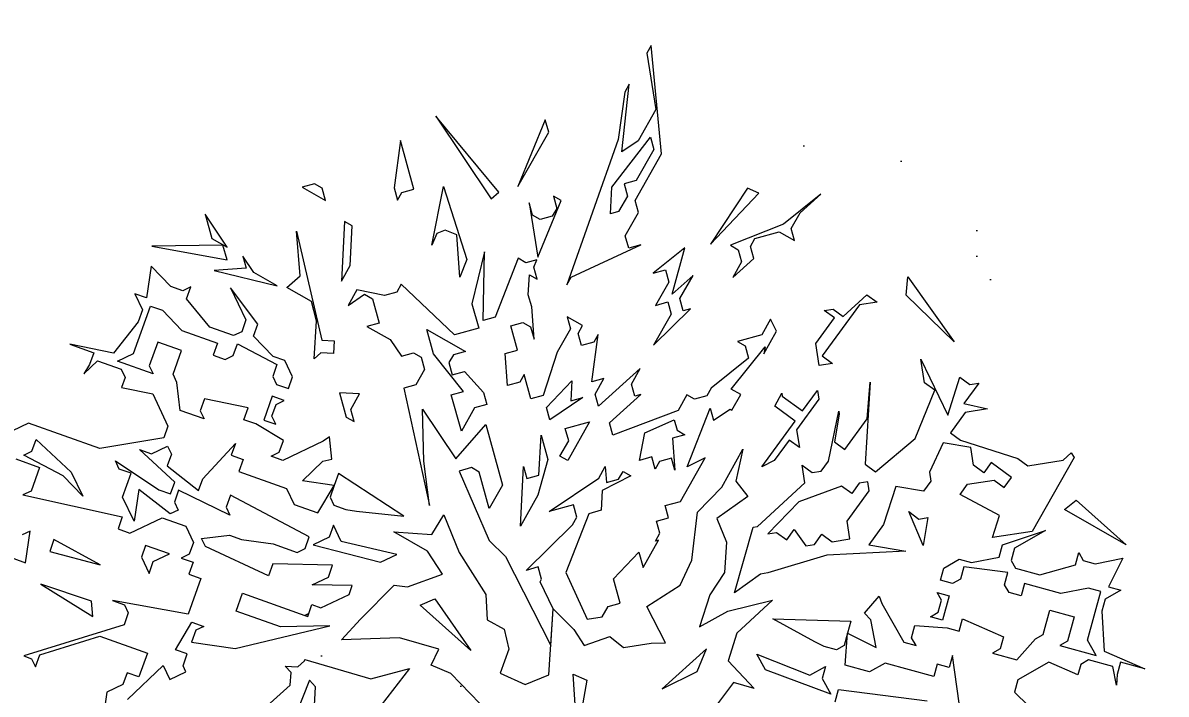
# Model space of a CAD drawing. Header units: millimetres. Extents: x -38151500 to -27467627, y -20617104 to -20349562.
# Drawn here: x -32395272 to -32394211, y -20493871 to -20493248 of the extents above; entities that cross this region are included whole.
import ezdxf

# ---------------------------------------------------------------- set-up
doc = ezdxf.new("R2010")
doc.units = ezdxf.units.MM
doc.header["$MEASUREMENT"] = 0
doc.layers.add('Новый_ГП_озеленение_газон_Ном._пера__74', color=74, linetype='Continuous', lineweight=20)
doc.layers.add('Новый_РАЗМЕРЫ_Ном._пера__7', color=7, linetype='Continuous', lineweight=25)
doc.layers.add('Новый_ГП_озеленение_кустарники_Ном._пера__10', color=7, linetype='Continuous', lineweight=5, true_color=0x616d3a)
doc.layers.add('Новый_РАЗМЕРЫ', color=7, linetype='Continuous')
doc.styles.add('РЎР“Р•РќР•Р\xa0РР\xa0_РЎРўРР›Р¬_7', font='')
doc.styles.get('РЎР“Р•РќР•Р\xa0РР\xa0_РЎРўРР›Р¬_7').set_extended_font_data('GOST_type_A')
doc.dimstyles.new('СГЕНЕРИР_СТИЛЬ__2', dxfattribs={"dimtxt": 1200, "dimasz": 658.316413, "dimexe": 0.18, "dimexo": 437.5, "dimgap": 0, "dimtad": 1, "dimdec": 1, "dimlfac": 0.001, "dimzin": 0, "dimdsep": 46, "dimtxsty": 'РЎР“Р•РќР•Р\xa0РР\xa0_РЎРўРР›Р¬_7', "dimblk": 'ARROWHEAD_6', "dimblk1": 'ARROWHEAD_6', "dimblk2": 'ARROWHEAD_6', "dimcen": 0.09, "dimclrd": 7, "dimclre": 7, "dimclrt": 7, "dimadec": 1, "dimazin": 0, "dimtfac": 1, "dimtdec": 4, "dimtmove": 0, "dimatfit": 3, "dimfxl": 0, "dimtolj": 1, "dimtzin": 0, "dimarcsym": 0})
pattern_1 = [(37.5, (5709271.23, 0), (-24.0004694, 734.119856), [0, -579.12, 0, -647.7, 0, -619.125]), (7.5, (5709271.2, 0), (674.284925, 1075.23765), [0, -312.42, 0, -521.97, 0, -200.025]), (327.5, (5708802.6, 0), (1186.488555, 2.155777), [0, -190.5, 0, -685.8, 0, -895.35]), (317.5, (5708802.6, 0), (1145.334679, 334.393985), [0, -95.25, 0, -449.58, 0, -514.35])]

# ---------------------------------------------------------------- blocks, each defined once
blk = doc.blocks.new('*D81', base_point=(-32353105.9, -20487316.1))
at = {"layer": 'Новый_РАЗМЕРЫ_Ном._пера__7', "color": 7, "lineweight": 25}
for p, q in [((-32393221.8, -20493146.5), (-32394076.1, -20494513.7)), ((-32393566.1, -20493697.5), (-32394006.8, -20493422.1)), ((-32393088.6, -20493587.2), (-32394043.5, -20493807.7)), ((-32392373.6, -20493676.5), (-32393227.8, -20495043.7)), ((-32392717.8, -20494227.5), (-32393566.1, -20493697.5)), ((-32393195.2, -20494337.7), (-32392240.4, -20494117.2)), ((-32392277, -20494502.9), (-32392717.8, -20494227.5))]:
    blk.add_line(p, q, dxfattribs=at)
at = {"layer": 'Новый_РАЗМЕРЫ_Ном._пера__7', "color": 7, "lineweight": 25, "insert": (-32392296.8, -20494207.5), "char_height": 1200, "attachment_point": 7, "rotation": 328.0025, "style": 'РЎР“Р•РќР•Р\xa0РР\xa0_РЎРўРР›Р¬_7'}
blk.add_mtext('\\A1;{\\pql;\\fGOST_type_A|b0|i0|c0|p0;\\W1.000000;1,0}', dxfattribs=at)
blk = doc.blocks.new('ARROWHEAD_6')
at = {"color": 0, "linetype": 'Continuous', "lineweight": 0}
for p, q in [((-0.5, -0.5), (0.5, 0.5)), ((0, 0), (-1, 0))]:
    blk.add_line(p, q, dxfattribs=at)

msp = doc.modelspace()

# ---------------------------------------------------------------- hatches: boundary and pattern name
at = {"layer": 'Новый_ГП_озеленение_газон_Ном._пера__74', "linetype": 'Continuous', "lineweight": 20}
h = msp.add_hatch(dxfattribs=at)
h.set_pattern_fill('AR_SAND_0005', color=74, style=0, pattern_type=2)
h.set_pattern_definition(pattern_1)
h.paths.add_polyline_path([(-32398350.35, -20497367.72), (-32396559.02, -20498487.23), (-32385931.21, -20481480.46), (-32389482.56, -20479260.77), (-32391580.09, -20482659.05), (-32389868.85, -20483779.86)])
h = msp.add_hatch(dxfattribs=at)
h.set_pattern_fill('AR_SAND_0005', color=74, style=0, pattern_type=2)
h.set_pattern_definition(pattern_1)
h.paths.add_polyline_path([(-32399843.27, -20499759.47), (-32400546.81, -20500886.58), (-32376306.25, -20516314.19), (-32376128.16, -20516022.78), (-32367023.74, -20503608.39), (-32369114.56, -20502301.71, -0.3182453), (-32373938.91, -20505219.97, -0.0136448), (-32376453.02, -20505175.46, 0.258872), (-32380779.38, -20507125.97, -0.3493763), (-32386844.9, -20507972.13, -0.1724048), (-32392006.42, -20500598.54, -0.0780291), (-32392242.85, -20497436.84, -0.2668386), (-32389829.69, -20493744.62, -0.0041241), (-32387722.3, -20492991.46, 0.3045295), (-32386935.14, -20491985.23, -0.0082483), (-32387037.3, -20491100.93), (-32389717.06, -20489426.28), (-32395713.89, -20499021.83), (-32394834.76, -20499571.23), (-32396318.37, -20501945.51)])

# ---------------------------------------------------------------- linework, layer by layer
at = {"layer": 'Новый_ГП_озеленение_кустарники_Ном._пера__10', "color": 77, "lineweight": 5, "true_color": 0x616d3a}
for p, q in [((-32394688.97, -20493269.23), (-32394693.04, -20493276.42)), ((-32394693.04, -20493276.42), (-32394684.63, -20493328.72)), ((-32394679.34, -20493369.74), (-32394688.97, -20493269.23)), ((-32394716.28, -20493367.83), (-32394709.35, -20493305.22)), ((-32394709.35, -20493305.22), (-32394713.42, -20493312.42)), ((-32394713.42, -20493312.42), (-32394719.41, -20493356.56)), ((-32394684.63, -20493328.72), (-32394700.93, -20493357.51)), ((-32394830.12, -20493405.14), (-32394888.84, -20493334.74)), ((-32394888.84, -20493334.74), (-32394837.24, -20493411.49)), ((-32394787.12, -20493338.23), (-32394812.53, -20493399.89)), ((-32394784, -20493349.5), (-32394787.12, -20493338.23)), ((-32394812.53, -20493399.89), (-32394784, -20493349.5)), ((-32394921.46, -20493357.22), (-32394927.44, -20493401.37)), ((-32394908.97, -20493402.32), (-32394921.46, -20493357.22)), ((-32394719.41, -20493356.56), (-32394767.1, -20493491.16)), ((-32394725.39, -20493400.7), (-32394689.66, -20493354.39)), ((-32394700.93, -20493357.51), (-32394716.28, -20493367.83)), ((-32394689.66, -20493354.39), (-32394686.54, -20493365.66)), ((-32394703.8, -20493412.93), (-32394679.34, -20493369.74)), ((-32394686.54, -20493365.66), (-32394702.84, -20493394.46)), ((-32395001.33, -20493397.55), (-32395012.61, -20493400.67)), ((-32395012.61, -20493400.67), (-32394991.01, -20493412.9)), ((-32394994.14, -20493401.63), (-32395001.33, -20493397.55)), ((-32394991.01, -20493412.9), (-32394994.14, -20493401.63)), ((-32394927.44, -20493401.37), (-32394924.32, -20493412.64)), ((-32394920.25, -20493405.44), (-32394908.97, -20493402.32)), ((-32394892.27, -20493454.36), (-32394881.62, -20493400)), ((-32394881.62, -20493400), (-32394859.83, -20493467.73)), ((-32394726.66, -20493425.33), (-32394725.39, -20493400.7)), ((-32394702.84, -20493394.46), (-32394714.12, -20493397.58)), ((-32394714.12, -20493397.58), (-32394710.99, -20493408.85)), ((-32394599.62, -20493401.62), (-32394633.79, -20493453.57)), ((-32394589.08, -20493406.32), (-32394599.62, -20493401.62)), ((-32394924.32, -20493412.64), (-32394920.25, -20493405.44)), ((-32394837.24, -20493411.49), (-32394830.12, -20493405.14)), ((-32394794.11, -20493465.6), (-32394772.47, -20493413.07)), ((-32394772.47, -20493413.07), (-32394779.66, -20493409)), ((-32394779.66, -20493409), (-32394776.54, -20493420.27)), ((-32394710.99, -20493408.85), (-32394719.15, -20493423.25)), ((-32394700.67, -20493424.2), (-32394703.8, -20493412.93)), ((-32394633.79, -20493453.57), (-32394589.08, -20493406.32)), ((-32394531.37, -20493407), (-32394566.15, -20493434.84)), ((-32394550.8, -20493424.52), (-32394531.37, -20493407)), ((-32394799.09, -20493426.52), (-32394802.21, -20493415.24)), ((-32394802.21, -20493415.24), (-32394794.11, -20493465.6)), ((-32394776.54, -20493420.27), (-32394780.62, -20493427.47)), ((-32394719.15, -20493423.25), (-32394726.66, -20493425.33)), ((-32394712.9, -20493445.8), (-32394700.67, -20493424.2)), ((-32394558.95, -20493438.91), (-32394550.8, -20493424.52)), ((-32395082.16, -20493456.35), (-32395102.8, -20493425.65)), ((-32395102.8, -20493425.65), (-32395096.56, -20493448.2)), ((-32394973.5, -20493432.33), (-32394976.36, -20493487.75)), ((-32394966.3, -20493436.4), (-32394973.5, -20493432.33)), ((-32394791.89, -20493430.59), (-32394799.09, -20493426.52)), ((-32394780.62, -20493427.47), (-32394791.89, -20493430.59)), ((-32394566.15, -20493434.84), (-32394615.32, -20493454.53)), ((-32395014.5, -20493482.7), (-32395017.94, -20493441.48)), ((-32395017.94, -20493441.48), (-32394994.58, -20493542.47)), ((-32394968.2, -20493473.35), (-32394966.3, -20493436.4)), ((-32394887.81, -20493443.54), (-32394892.27, -20493454.36)), ((-32394880.18, -20493440.36), (-32394887.81, -20493443.54)), ((-32394869.36, -20493444.82), (-32394880.18, -20493440.36)), ((-32394866.51, -20493483.95), (-32394869.36, -20493444.82)), ((-32394709.78, -20493457.07), (-32394712.9, -20493445.8)), ((-32394592.77, -20493448.28), (-32394570.22, -20493442.04)), ((-32394570.22, -20493442.04), (-32394555.83, -20493450.19)), ((-32394555.83, -20493450.19), (-32394558.95, -20493438.91)), ((-32395086.2, -20493454.44), (-32395152.29, -20493455.33)), ((-32395152.29, -20493455.33), (-32395082.24, -20493467.86)), ((-32395096.56, -20493448.2), (-32395082.16, -20493456.35)), ((-32395082.24, -20493467.86), (-32395086.2, -20493454.44)), ((-32394763.03, -20493483.96), (-32394698.5, -20493453.95)), ((-32394698.5, -20493453.95), (-32394709.78, -20493457.07)), ((-32394615.32, -20493454.53), (-32394608.12, -20493458.6)), ((-32394596.85, -20493455.48), (-32394592.77, -20493448.28)), ((-32394593.73, -20493466.75), (-32394596.85, -20493455.48)), ((-32395057.44, -20493479.85), (-32395067.76, -20493464.5)), ((-32395067.76, -20493464.5), (-32395064.64, -20493475.78)), ((-32394843.52, -20493460.46), (-32394855.2, -20493508.82)), ((-32394844.88, -20493524.17), (-32394843.52, -20493460.46)), ((-32394812.27, -20493466.58), (-32394833.61, -20493521.05)), ((-32394805.07, -20493470.66), (-32394812.27, -20493466.58)), ((-32394657.62, -20493456.9), (-32394687.04, -20493480.46)), ((-32394669.52, -20493499.88), (-32394657.62, -20493456.9)), ((-32394613.15, -20493484.27), (-32394593.73, -20493466.75)), ((-32394608.12, -20493458.6), (-32394605, -20493469.88)), ((-32395152.67, -20493473.83), (-32395156.97, -20493503.34)), ((-32395134.55, -20493492.7), (-32395152.67, -20493473.83)), ((-32395064.64, -20493475.78), (-32395094.39, -20493477.95)), ((-32395094.39, -20493477.95), (-32395035.85, -20493492.08)), ((-32394976.36, -20493487.75), (-32394968.2, -20493473.35)), ((-32394859.83, -20493467.73), (-32394866.51, -20493483.95)), ((-32394795.05, -20493467.88), (-32394805.07, -20493470.66)), ((-32394797.88, -20493474.74), (-32394795.05, -20493467.88)), ((-32394794.75, -20493486.01), (-32394797.88, -20493474.74)), ((-32394687.04, -20493480.46), (-32394675.77, -20493477.34)), ((-32394675.77, -20493477.34), (-32394672.65, -20493488.61)), ((-32394605, -20493469.88), (-32394613.15, -20493484.27)), ((-32395035.85, -20493492.08), (-32395057.44, -20493479.85)), ((-32395026.87, -20493493.69), (-32395014.5, -20493482.7)), ((-32394802.91, -20493500.41), (-32394801.95, -20493481.93)), ((-32394801.95, -20493481.93), (-32394794.75, -20493486.01)), ((-32394767.1, -20493491.16), (-32394763.03, -20493483.96)), ((-32394672.65, -20493488.61), (-32394684.87, -20493510.2)), ((-32394650.1, -20493482.37), (-32394669.52, -20493499.88)), ((-32394662.32, -20493503.96), (-32394650.1, -20493482.37)), ((-32394452.23, -20493500.82), (-32394450.71, -20493483.83)), ((-32394450.71, -20493483.83), (-32394407.75, -20493544.07)), ((-32395123.53, -20493496.62), (-32395134.55, -20493492.7)), ((-32395116.06, -20493493.07), (-32395123.53, -20493496.62)), ((-32395119.98, -20493504.09), (-32395116.06, -20493493.07)), ((-32395053.86, -20493527.64), (-32395079.07, -20493493.83)), ((-32395079.07, -20493493.83), (-32395064.88, -20493523.72)), ((-32395004.2, -20493506.74), (-32395026.87, -20493493.69)), ((-32394961.96, -20493495.9), (-32394970.11, -20493510.29)), ((-32394936.29, -20493500.93), (-32394961.96, -20493495.9)), ((-32394925.02, -20493497.81), (-32394936.29, -20493500.93)), ((-32394920.94, -20493490.61), (-32394925.02, -20493497.81)), ((-32394871.51, -20493537.61), (-32394920.94, -20493490.61)), ((-32395156.97, -20493503.34), (-32395167.99, -20493499.41)), ((-32395167.99, -20493499.41), (-32395160.9, -20493514.36)), ((-32395098.32, -20493530.44), (-32395119.98, -20493504.09)), ((-32394999.39, -20493524.6), (-32395004.2, -20493506.74)), ((-32394970.11, -20493510.29), (-32394954.76, -20493499.97)), ((-32394954.76, -20493499.97), (-32394947.56, -20493504.05)), ((-32394947.56, -20493504.05), (-32394941.32, -20493526.6)), ((-32394855.2, -20493508.82), (-32394848.96, -20493531.37)), ((-32394799.78, -20493511.68), (-32394802.91, -20493500.41)), ((-32394684.87, -20493510.2), (-32394673.6, -20493507.08)), ((-32394673.6, -20493507.08), (-32394670.48, -20493518.36)), ((-32394659.2, -20493515.23), (-32394662.32, -20493503.96)), ((-32394495.72, -20493509.78), (-32394530.16, -20493557.06)), ((-32394510.78, -20493520.52), (-32394488.83, -20493500.33)), ((-32394479.37, -20493507.21), (-32394495.72, -20493509.78)), ((-32394488.83, -20493500.33), (-32394479.37, -20493507.21)), ((-32394407.75, -20493544.07), (-32394452.23, -20493500.82)), ((-32395169.12, -20493554.89), (-32395153.42, -20493510.81)), ((-32395160.9, -20493514.36), (-32395164.82, -20493525.38)), ((-32395153.42, -20493510.81), (-32395142.4, -20493514.74)), ((-32395142.4, -20493514.74), (-32395124.29, -20493533.61)), ((-32394797.62, -20493541.43), (-32394799.78, -20493511.68)), ((-32394686.78, -20493547.15), (-32394652.44, -20493513.36)), ((-32394670.48, -20493518.36), (-32394686.78, -20493547.15)), ((-32394652.44, -20493513.36), (-32394659.2, -20493515.23)), ((-32394528.41, -20493514.92), (-32394520.23, -20493513.64)), ((-32394518.95, -20493521.81), (-32394528.41, -20493514.92)), ((-32394520.23, -20493513.64), (-32394510.78, -20493520.52)), ((-32395164.82, -20493525.38), (-32395187.62, -20493554.52)), ((-32395076.28, -20493538.29), (-32395098.32, -20493530.44)), ((-32395064.88, -20493523.72), (-32395068.81, -20493534.74)), ((-32395057.79, -20493538.67), (-32395053.86, -20493527.64)), ((-32395001.44, -20493559.64), (-32394999.39, -20493524.6)), ((-32394941.32, -20493526.6), (-32394952.59, -20493529.72)), ((-32394952.59, -20493529.72), (-32394931, -20493541.95)), ((-32394833.61, -20493521.05), (-32394844.88, -20493524.17)), ((-32394819.21, -20493529.2), (-32394807.94, -20493526.08)), ((-32394812.97, -20493551.75), (-32394819.21, -20493529.2)), ((-32394807.94, -20493526.08), (-32394800.74, -20493530.15)), ((-32394800.74, -20493530.15), (-32394797.62, -20493541.43)), ((-32394752.52, -20493528.94), (-32394766.91, -20493520.79)), ((-32394766.91, -20493520.79), (-32394763.79, -20493532.06)), ((-32394756.59, -20493536.14), (-32394752.52, -20493528.94)), ((-32394578.11, -20493523.13), (-32394586.27, -20493537.52)), ((-32394572.51, -20493534.22), (-32394578.11, -20493523.13)), ((-32394536.17, -20493545.45), (-32394518.95, -20493521.81)), ((-32395124.29, -20493533.61), (-32395091.23, -20493545.38)), ((-32395068.81, -20493534.74), (-32395076.28, -20493538.29)), ((-32395039.67, -20493557.54), (-32395057.79, -20493538.67)), ((-32394890.93, -20493555.13), (-32394897.18, -20493532.58)), ((-32394897.18, -20493532.58), (-32394861.18, -20493552.96)), ((-32394848.96, -20493531.37), (-32394871.51, -20493537.61)), ((-32394763.79, -20493532.06), (-32394776.02, -20493553.65)), ((-32394753.47, -20493547.41), (-32394756.59, -20493536.14)), ((-32394744.11, -20493581.23), (-32394738.12, -20493537.09)), ((-32394738.12, -20493537.09), (-32394742.2, -20493544.29)), ((-32394586.27, -20493537.52), (-32394608.81, -20493543.77)), ((-32394584.4, -20493555.21), (-32394572.51, -20493534.22)), ((-32395187.62, -20493554.52), (-32395228.15, -20493546.29)), ((-32395228.15, -20493546.29), (-32395206.11, -20493554.14)), ((-32395146.7, -20493544.25), (-32395154.55, -20493566.29)), ((-32395124.66, -20493552.1), (-32395146.7, -20493544.25)), ((-32395132.51, -20493574.14), (-32395124.66, -20493552.1)), ((-32395091.23, -20493545.38), (-32395095.15, -20493556.4)), ((-32395076.66, -20493556.78), (-32395072.73, -20493545.76)), ((-32395072.73, -20493545.76), (-32395036.12, -20493565.01)), ((-32394994.58, -20493542.47), (-32394982.9, -20493543.15)), ((-32394982.9, -20493543.15), (-32394983.58, -20493554.83)), ((-32394931, -20493541.95), (-32394920.68, -20493557.3)), ((-32394824.24, -20493554.87), (-32394812.97, -20493551.75)), ((-32394742.2, -20493544.29), (-32394753.47, -20493547.41)), ((-32394614.8, -20493587.91), (-32394583.14, -20493548.8)), ((-32394608.81, -20493543.77), (-32394601.62, -20493547.84)), ((-32394601.62, -20493547.84), (-32394598.49, -20493559.12)), ((-32394583.14, -20493548.8), (-32394584.4, -20493555.21)), ((-32394532.96, -20493565.88), (-32394536.17, -20493545.45)), ((-32395215.14, -20493573.69), (-32395202.56, -20493561.61)), ((-32395206.11, -20493554.14), (-32395210.03, -20493565.16)), ((-32395202.56, -20493561.61), (-32395180.52, -20493569.46)), ((-32395184.07, -20493561.99), (-32395169.12, -20493554.89)), ((-32395151.01, -20493573.76), (-32395184.07, -20493561.99)), ((-32395095.15, -20493556.4), (-32395084.13, -20493560.33)), ((-32395084.13, -20493560.33), (-32395076.66, -20493556.78)), ((-32395028.65, -20493561.46), (-32395039.67, -20493557.54)), ((-32395021.55, -20493576.41), (-32395028.65, -20493561.46)), ((-32394995.26, -20493554.14), (-32395001.44, -20493559.64)), ((-32394983.58, -20493554.83), (-32394995.26, -20493554.14)), ((-32394920.68, -20493557.3), (-32394909.4, -20493554.18)), ((-32394909.4, -20493554.18), (-32394902.21, -20493558.25)), ((-32394902.21, -20493558.25), (-32394899.08, -20493569.53)), ((-32394863.09, -20493589.91), (-32394890.93, -20493555.13)), ((-32394872.46, -20493556.08), (-32394876.53, -20493563.28)), ((-32394861.18, -20493552.96), (-32394872.46, -20493556.08)), ((-32394822.07, -20493584.62), (-32394824.24, -20493554.87)), ((-32394776.02, -20493553.65), (-32394789.2, -20493593.72)), ((-32394598.49, -20493559.12), (-32394633.27, -20493586.96)), ((-32394530.16, -20493557.06), (-32394520.7, -20493563.95)), ((-32394435.3, -20493581.9), (-32394438.72, -20493560.1)), ((-32394438.72, -20493560.1), (-32394413.82, -20493612.01)), ((-32395210.03, -20493565.16), (-32395215.14, -20493573.69)), ((-32395180.52, -20493569.46), (-32395176.97, -20493576.94)), ((-32395154.55, -20493566.29), (-32395151.01, -20493573.76)), ((-32395036.12, -20493565.01), (-32395040.05, -20493576.03)), ((-32394899.08, -20493569.53), (-32394907.24, -20493583.92)), ((-32394876.53, -20493563.28), (-32394873.41, -20493574.56)), ((-32394873.41, -20493574.56), (-32394862.14, -20493571.43)), ((-32394862.14, -20493571.43), (-32394844.62, -20493590.86)), ((-32394699.01, -20493568.74), (-32394737.86, -20493603.78)), ((-32394707.16, -20493583.14), (-32394699.01, -20493568.74)), ((-32394520.7, -20493563.95), (-32394532.96, -20493565.88)), ((-32395176.97, -20493576.94), (-32395180.34, -20493586.38)), ((-32395128.97, -20493581.62), (-32395132.51, -20493574.14)), ((-32395125.8, -20493607.58), (-32395128.97, -20493581.62)), ((-32395040.05, -20493576.03), (-32395036.5, -20493583.5)), ((-32395036.5, -20493583.5), (-32395025.48, -20493587.43)), ((-32395025.48, -20493587.43), (-32395021.55, -20493576.41)), ((-32394907.24, -20493583.92), (-32394918.51, -20493587.05)), ((-32394810.8, -20493581.49), (-32394822.07, -20493584.62)), ((-32394806.72, -20493574.3), (-32394810.8, -20493581.49)), ((-32394800.48, -20493596.84), (-32394806.72, -20493574.3)), ((-32394786.08, -20493605), (-32394762.58, -20493580.28)), ((-32394762.58, -20493580.28), (-32394763.53, -20493598.75)), ((-32394732.83, -20493578.11), (-32394744.11, -20493581.23)), ((-32394740.98, -20493592.51), (-32394732.83, -20493578.11)), ((-32394704.04, -20493594.41), (-32394707.16, -20493583.14)), ((-32394485.61, -20493581.43), (-32394490.4, -20493657.54)), ((-32394488.65, -20493615.4), (-32394485.61, -20493581.43)), ((-32394425.84, -20493588.78), (-32394435.3, -20493581.9)), ((-32394413.82, -20493612.01), (-32394402.61, -20493576.76)), ((-32394402.61, -20493576.76), (-32394393.16, -20493583.65)), ((-32394384.98, -20493582.36), (-32394398.76, -20493601.27)), ((-32394393.16, -20493583.65), (-32394384.98, -20493582.36)), ((-32395180.34, -20493586.38), (-32395151.38, -20493592.26)), ((-32395151.38, -20493592.26), (-32395137.19, -20493622.15)), ((-32395040.43, -20493594.52), (-32395048.28, -20493616.56)), ((-32395029.4, -20493598.45), (-32395040.43, -20493594.52)), ((-32394959.53, -20493592.34), (-32394978, -20493591.38)), ((-32394978, -20493591.38), (-32394971.76, -20493613.93)), ((-32394967.68, -20493606.73), (-32394959.53, -20493592.34)), ((-32394918.51, -20493587.05), (-32394894.49, -20493695.71)), ((-32394874.37, -20493593.03), (-32394863.09, -20493589.91)), ((-32394865, -20493626.85), (-32394874.37, -20493593.03)), ((-32394844.62, -20493590.86), (-32394841.5, -20493602.13)), ((-32394789.2, -20493593.72), (-32394800.48, -20493596.84)), ((-32394737.86, -20493603.78), (-32394740.98, -20493592.51)), ((-32394727.54, -20493619.13), (-32394698.4, -20493592.85)), ((-32394698.4, -20493592.85), (-32394704.04, -20493594.41)), ((-32394655.82, -20493593.2), (-32394663.97, -20493607.6)), ((-32394648.62, -20493597.28), (-32394655.82, -20493593.2)), ((-32394637.35, -20493594.15), (-32394648.62, -20493597.28)), ((-32394633.27, -20493586.96), (-32394637.35, -20493594.15)), ((-32394605.8, -20493593), (-32394614.8, -20493587.91)), ((-32394613.95, -20493607.4), (-32394605.8, -20493593)), ((-32394574.22, -20493603.73), (-32394567.76, -20493591.55)), ((-32394567.76, -20493591.55), (-32394567.33, -20493594.27)), ((-32394567.33, -20493594.27), (-32394548.42, -20493608.04)), ((-32394548.42, -20493608.04), (-32394534.65, -20493589.13)), ((-32394534.65, -20493589.13), (-32394533.36, -20493597.3)), ((-32394443.94, -20493633.49), (-32394425.84, -20493588.78)), ((-32395103.38, -20493596.94), (-32395107.3, -20493607.96)), ((-32395062.84, -20493605.17), (-32395103.38, -20493596.94)), ((-32395066.77, -20493616.19), (-32395062.84, -20493605.17)), ((-32395040.8, -20493613.02), (-32395036.88, -20493602)), ((-32395036.88, -20493602), (-32395029.4, -20493598.45)), ((-32394852.77, -20493605.26), (-32394865, -20493626.85)), ((-32394841.5, -20493602.13), (-32394852.77, -20493605.26)), ((-32394782.96, -20493616.27), (-32394786.08, -20493605)), ((-32394752.26, -20493595.63), (-32394782.96, -20493616.27)), ((-32394763.53, -20493598.75), (-32394752.26, -20493595.63)), ((-32394555.31, -20493617.5), (-32394574.22, -20493603.73)), ((-32394533.36, -20493597.3), (-32394554.03, -20493625.67)), ((-32394398.76, -20493601.27), (-32394377.05, -20493606.24)), ((-32395103.75, -20493615.43), (-32395125.8, -20493607.58)), ((-32395107.3, -20493607.96), (-32395103.75, -20493615.43)), ((-32395037.25, -20493620.49), (-32395040.8, -20493613.02)), ((-32394971.76, -20493613.93), (-32394964.56, -20493618.01)), ((-32394964.56, -20493618.01), (-32394967.68, -20493606.73)), ((-32394899.78, -20493654.69), (-32394900.99, -20493606.47)), ((-32394900.99, -20493606.47), (-32394870.03, -20493652.52)), ((-32394663.97, -20493607.6), (-32394724.42, -20493630.41)), ((-32394655.56, -20493659.89), (-32394634.22, -20493605.43)), ((-32394634.22, -20493605.43), (-32394631.1, -20493616.7)), ((-32394631.1, -20493616.7), (-32394615.75, -20493606.38)), ((-32394615.75, -20493606.38), (-32394613.95, -20493607.4)), ((-32394524.37, -20493654.51), (-32394514.88, -20493608.36)), ((-32394514.45, -20493611.08), (-32394518.77, -20493636.88)), ((-32394514.88, -20493608.36), (-32394514.45, -20493611.08)), ((-32394509.31, -20493643.77), (-32394488.65, -20493615.4)), ((-32394397.48, -20493609.45), (-32394411.25, -20493628.36)), ((-32394377.05, -20493606.24), (-32394397.48, -20493609.45)), ((-32395266.65, -20493619.51), (-32395289.06, -20493630.15)), ((-32395200.52, -20493643.06), (-32395266.65, -20493619.51)), ((-32395137.19, -20493622.15), (-32395141.12, -20493633.17)), ((-32395055.75, -20493620.11), (-32395066.77, -20493616.19)), ((-32395030.16, -20493635.43), (-32395055.75, -20493620.11)), ((-32395048.28, -20493616.56), (-32395037.25, -20493620.49)), ((-32394870.03, -20493652.52), (-32394842.45, -20493620.61)), ((-32394842.45, -20493620.61), (-32394826.84, -20493676.98)), ((-32394768.56, -20493624.42), (-32394746.01, -20493618.18)), ((-32394765.44, -20493635.7), (-32394768.56, -20493624.42)), ((-32394746.01, -20493618.18), (-32394766.39, -20493654.17)), ((-32394724.42, -20493630.41), (-32394727.54, -20493619.13)), ((-32394694.67, -20493628.24), (-32394667.6, -20493616.41)), ((-32394667.6, -20493616.41), (-32394664.93, -20493626.07)), ((-32394664.93, -20493626.07), (-32394657.73, -20493630.14)), ((-32394586.3, -20493660.05), (-32394555.31, -20493617.5)), ((-32394554.03, -20493625.67), (-32394551.46, -20493642.02)), ((-32395263.48, -20493645.47), (-32395259.55, -20493634.45)), ((-32395259.55, -20493634.45), (-32395226.87, -20493664.72)), ((-32395141.12, -20493633.17), (-32395200.52, -20493643.06)), ((-32395034.08, -20493646.45), (-32395030.16, -20493635.43)), ((-32394993.17, -20493636.19), (-32395030.54, -20493653.93)), ((-32394987.39, -20493632.23), (-32394993.17, -20493636.19)), ((-32394985.29, -20493652.79), (-32394987.39, -20493632.23)), ((-32394793.02, -20493667.61), (-32394791.11, -20493630.67)), ((-32394791.11, -20493630.67), (-32394784.87, -20493653.22)), ((-32394773.59, -20493650.09), (-32394765.44, -20493635.7)), ((-32394699.7, -20493653.91), (-32394694.67, -20493628.24)), ((-32394657.73, -20493630.14), (-32394669, -20493633.27)), ((-32394669, -20493633.27), (-32394666.83, -20493663.01)), ((-32394560.91, -20493635.13), (-32394574.69, -20493654.04)), ((-32394551.46, -20493642.02), (-32394560.91, -20493635.13)), ((-32394518.77, -20493636.88), (-32394509.31, -20493643.77)), ((-32394480.95, -20493664.43), (-32394443.94, -20493633.49)), ((-32394411.25, -20493628.36), (-32394401.8, -20493635.25)), ((-32394401.8, -20493635.25), (-32394348.91, -20493652.06)), ((-32395270.95, -20493649.02), (-32395263.48, -20493645.47)), ((-32395130.85, -20493674.08), (-32395163.54, -20493643.81)), ((-32395163.54, -20493643.81), (-32395152.52, -20493647.74)), ((-32395152.52, -20493647.74), (-32395137.57, -20493640.64)), ((-32395137.57, -20493640.64), (-32395134.02, -20493648.12)), ((-32395104.89, -20493670.91), (-32395074.62, -20493638.23)), ((-32395074.62, -20493638.23), (-32395078.54, -20493649.25)), ((-32395041.56, -20493650), (-32395034.08, -20493646.45)), ((-32394623.28, -20493678.73), (-32394603.94, -20493643.45)), ((-32394603.94, -20493643.45), (-32394610.23, -20493673.3)), ((-32394418.14, -20493637.81), (-32394430.63, -20493664.9)), ((-32394392.34, -20493642.13), (-32394418.14, -20493637.81)), ((-32394389.77, -20493658.48), (-32394392.34, -20493642.13)), ((-32394306.77, -20493653.81), (-32394299.4, -20493647.03)), ((-32394299.4, -20493647.03), (-32394296.46, -20493651.39)), ((-32395278.42, -20493652.57), (-32395256.38, -20493660.42)), ((-32395234.34, -20493668.27), (-32395270.95, -20493649.02)), ((-32395182.41, -20493661.93), (-32395185.96, -20493654.46)), ((-32395185.96, -20493654.46), (-32395145.8, -20493681.18)), ((-32395134.02, -20493648.12), (-32395137.95, -20493659.14)), ((-32395078.54, -20493649.25), (-32395067.52, -20493653.17)), ((-32395067.52, -20493653.17), (-32395071.45, -20493664.19)), ((-32395030.54, -20493653.93), (-32395041.56, -20493650)), ((-32395012.42, -20493672.8), (-32394993.55, -20493654.68)), ((-32394993.55, -20493654.68), (-32394985.29, -20493652.79)), ((-32394894.49, -20493695.71), (-32394899.78, -20493654.69)), ((-32394784.87, -20493653.22), (-32394793.97, -20493686.08)), ((-32394766.39, -20493654.17), (-32394773.59, -20493650.09)), ((-32394688.43, -20493650.79), (-32394699.7, -20493653.91)), ((-32394685.31, -20493662.06), (-32394688.43, -20493650.79)), ((-32394681.23, -20493654.86), (-32394685.31, -20493662.06)), ((-32394669.95, -20493651.74), (-32394681.23, -20493654.86)), ((-32394666.83, -20493663.01), (-32394669.95, -20493651.74)), ((-32394661.85, -20493691.98), (-32394638.92, -20493651.49)), ((-32394638.92, -20493651.49), (-32394655.56, -20493659.89)), ((-32394574.69, -20493654.04), (-32394586.3, -20493660.05)), ((-32394531.26, -20493663.96), (-32394524.37, -20493654.51)), ((-32394490.4, -20493657.54), (-32394480.95, -20493664.43)), ((-32394373.43, -20493655.91), (-32394380.32, -20493665.37)), ((-32394354.52, -20493669.69), (-32394373.43, -20493655.91)), ((-32394348.91, -20493652.06), (-32394339.46, -20493658.95)), ((-32394339.46, -20493658.95), (-32394306.77, -20493653.81)), ((-32394296.46, -20493651.39), (-32394335.49, -20493719.73)), ((-32395256.38, -20493660.42), (-32395264.23, -20493682.46)), ((-32395216.22, -20493687.14), (-32395234.34, -20493668.27)), ((-32395226.87, -20493664.72), (-32395216.22, -20493687.14)), ((-32395171.39, -20493665.85), (-32395182.41, -20493661.93)), ((-32395179.24, -20493687.89), (-32395171.39, -20493665.85)), ((-32395137.95, -20493659.14), (-32395108.81, -20493681.93)), ((-32395071.45, -20493664.19), (-32395027.37, -20493679.89)), ((-32394978.98, -20493666.08), (-32394982.91, -20493677.1)), ((-32394918.44, -20493705.66), (-32394978.98, -20493666.08)), ((-32394855.63, -20493660.67), (-32394866.91, -20493663.8)), ((-32394866.91, -20493663.8), (-32394839.23, -20493728.16)), ((-32394848.43, -20493664.75), (-32394855.63, -20493660.67)), ((-32394839.07, -20493698.57), (-32394848.43, -20493664.75)), ((-32394810.28, -20493714.88), (-32394807.41, -20493659.46)), ((-32394807.41, -20493659.46), (-32394804.29, -20493670.73)), ((-32394804.29, -20493670.73), (-32394793.02, -20493667.61)), ((-32394737.6, -20493670.47), (-32394731.49, -20493659.68)), ((-32394707.85, -20493668.3), (-32394734.48, -20493681.75)), ((-32394731.49, -20493659.68), (-32394730.4, -20493674.55)), ((-32394719.13, -20493671.43), (-32394715.05, -20493664.23)), ((-32394715.05, -20493664.23), (-32394707.85, -20493668.3)), ((-32394546.32, -20493674.7), (-32394548.89, -20493658.36)), ((-32394548.89, -20493658.36), (-32394539.43, -20493665.25)), ((-32394539.43, -20493665.25), (-32394531.26, -20493663.96)), ((-32394430.63, -20493664.9), (-32394429.35, -20493673.07)), ((-32394380.32, -20493665.37), (-32394389.77, -20493658.48)), ((-32395134.78, -20493685.1), (-32395130.85, -20493674.08)), ((-32395108.81, -20493681.93), (-32395104.89, -20493670.91)), ((-32394982.91, -20493677.1), (-32395012.42, -20493672.8)), ((-32394998.23, -20493702.69), (-32394982.91, -20493677.1)), ((-32394982.91, -20493677.1), (-32394986.83, -20493688.12)), ((-32394826.84, -20493676.98), (-32394839.07, -20493698.57)), ((-32394783.65, -20493701.43), (-32394737.6, -20493670.47)), ((-32394730.4, -20493674.55), (-32394719.13, -20493671.43)), ((-32394646.01, -20493701.8), (-32394623.28, -20493678.73)), ((-32394610.23, -20493673.3), (-32394599.24, -20493687.44)), ((-32394590.22, -20493715.1), (-32394546.32, -20493674.7)), ((-32394512.35, -20493677.74), (-32394551.92, -20493692.33)), ((-32394502.89, -20493684.63), (-32394512.35, -20493677.74)), ((-32394496.01, -20493675.17), (-32394502.89, -20493684.63)), ((-32394487.83, -20493673.89), (-32394496.01, -20493675.17)), ((-32394486.55, -20493682.06), (-32394487.83, -20493673.89)), ((-32394462.03, -20493678.21), (-32394473.24, -20493713.46)), ((-32394436.23, -20493682.53), (-32394462.03, -20493678.21)), ((-32394429.35, -20493673.07), (-32394436.23, -20493682.53)), ((-32394402.26, -20493685.56), (-32394395.37, -20493676.11)), ((-32394395.37, -20493676.11), (-32394370.86, -20493672.25)), ((-32394370.86, -20493672.25), (-32394361.4, -20493679.14)), ((-32394361.4, -20493679.14), (-32394354.52, -20493669.69)), ((-32395264.23, -20493682.46), (-32395271.7, -20493686.01)), ((-32395271.7, -20493686.01), (-32395179.61, -20493706.39)), ((-32395168.59, -20493710.31), (-32395179.24, -20493687.89)), ((-32395164.29, -20493680.8), (-32395168.59, -20493710.31)), ((-32395135.16, -20493703.59), (-32395164.29, -20493680.8)), ((-32395145.8, -20493681.18), (-32395134.78, -20493685.1)), ((-32395127.31, -20493681.55), (-32395131.23, -20493692.57)), ((-32395079.68, -20493704.73), (-32395127.31, -20493681.55)), ((-32395079.3, -20493686.23), (-32395083.22, -20493697.25)), ((-32395006.08, -20493724.73), (-32395079.3, -20493686.23)), ((-32395027.37, -20493679.89), (-32395020.27, -20493694.84)), ((-32394986.83, -20493688.12), (-32394983.28, -20493695.59)), ((-32394793.97, -20493686.08), (-32394810.28, -20493714.88)), ((-32394734.48, -20493681.75), (-32394735.43, -20493700.22)), ((-32394599.24, -20493687.44), (-32394628.13, -20493707.97)), ((-32394507.21, -20493710.43), (-32394486.55, -20493682.06)), ((-32394365.72, -20493704.94), (-32394402.26, -20493685.56)), ((-32395127.68, -20493700.05), (-32395135.16, -20493703.59)), ((-32395131.23, -20493692.57), (-32395127.68, -20493700.05)), ((-32395083.22, -20493697.25), (-32395079.68, -20493704.73)), ((-32395020.27, -20493694.84), (-32394998.23, -20493702.69)), ((-32394983.28, -20493695.59), (-32394972.26, -20493699.52)), ((-32394972.26, -20493699.52), (-32394962.43, -20493700.95)), ((-32394761.1, -20493695.19), (-32394783.65, -20493701.43)), ((-32394757.98, -20493706.46), (-32394761.1, -20493695.19)), ((-32394735.43, -20493700.22), (-32394746.71, -20493703.34)), ((-32394675.94, -20493695.88), (-32394661.85, -20493691.98)), ((-32394672.82, -20493707.16), (-32394675.94, -20493695.88)), ((-32394551.92, -20493692.33), (-32394580.76, -20493721.98)), ((-32394305.58, -20493699.45), (-32394294.65, -20493690.71)), ((-32394248.1, -20493732.23), (-32394305.58, -20493699.45)), ((-32394294.65, -20493690.71), (-32394248.1, -20493732.23)), ((-32395179.61, -20493706.39), (-32395183.54, -20493717.41)), ((-32395172.52, -20493721.33), (-32395142.63, -20493707.14)), ((-32395142.63, -20493707.14), (-32395120.59, -20493714.99)), ((-32394962.43, -20493700.95), (-32394918.44, -20493705.66)), ((-32394892.53, -20493722.73), (-32394881.41, -20493704.49)), ((-32394881.41, -20493704.49), (-32394866.92, -20493739.3)), ((-32394746.71, -20493703.34), (-32394768.04, -20493757.81)), ((-32394762.06, -20493713.66), (-32394757.98, -20493706.46)), ((-32394684.09, -20493710.28), (-32394672.82, -20493707.16)), ((-32394680.97, -20493721.55), (-32394684.09, -20493710.28)), ((-32394651.22, -20493746.51), (-32394646.01, -20493701.8)), ((-32394628.13, -20493707.97), (-32394619.07, -20493729.73)), ((-32394504.64, -20493726.77), (-32394507.21, -20493710.43)), ((-32394450.01, -20493701.44), (-32394440.55, -20493708.33)), ((-32394436.7, -20493732.84), (-32394450.01, -20493701.44)), ((-32394440.55, -20493708.33), (-32394432.38, -20493707.04)), ((-32394432.38, -20493707.04), (-32394436.7, -20493732.84)), ((-32394372.26, -20493725.51), (-32394365.72, -20493704.94)), ((-32395264.99, -20493719.45), (-32395272.46, -20493722.99)), ((-32395269.29, -20493748.96), (-32395264.99, -20493719.45)), ((-32395183.54, -20493717.41), (-32395172.52, -20493721.33)), ((-32395120.59, -20493714.99), (-32395113.49, -20493729.94)), ((-32394983.66, -20493714.09), (-32394987.59, -20493725.11)), ((-32394976.57, -20493729.03), (-32394983.66, -20493714.09)), ((-32394896.41, -20493737.96), (-32394927.58, -20493720.3)), ((-32394927.58, -20493720.3), (-32394892.53, -20493722.73)), ((-32394804.98, -20493755.9), (-32394762.06, -20493713.66)), ((-32394685.04, -20493728.75), (-32394680.97, -20493721.55)), ((-32394611.5, -20493776.89), (-32394594.3, -20493715.74)), ((-32394594.3, -20493715.74), (-32394590.22, -20493715.1)), ((-32394580.76, -20493721.98), (-32394572.59, -20493720.7)), ((-32394572.59, -20493720.7), (-32394563.13, -20493727.59)), ((-32394563.13, -20493727.59), (-32394556.24, -20493718.13)), ((-32394556.24, -20493718.13), (-32394545.5, -20493733.19)), ((-32394473.24, -20493713.46), (-32394487.02, -20493732.37)), ((-32394335.49, -20493719.73), (-32394372.26, -20493725.51)), ((-32394363.06, -20493732.24), (-32394323.03, -20493718.93)), ((-32394323.03, -20493718.93), (-32394351.78, -20493735.32)), ((-32395242.94, -20493727.3), (-32395246.87, -20493738.32)), ((-32395200.09, -20493750.83), (-32395242.94, -20493727.3)), ((-32395113.49, -20493729.94), (-32395117.42, -20493740.96)), ((-32395106.02, -20493726.39), (-32395080.05, -20493723.22)), ((-32395102.47, -20493733.86), (-32395106.02, -20493726.39)), ((-32395080.05, -20493723.22), (-32395069.03, -20493727.15)), ((-32395069.03, -20493727.15), (-32395039.52, -20493731.45)), ((-32395039.52, -20493731.45), (-32395017.48, -20493739.3)), ((-32395010.01, -20493735.75), (-32395006.08, -20493724.73)), ((-32394987.59, -20493725.11), (-32395002.53, -20493732.2)), ((-32395002.53, -20493732.2), (-32394939.96, -20493748.28)), ((-32394925.01, -20493741.18), (-32394976.57, -20493729.03)), ((-32394839.23, -20493728.16), (-32394824.21, -20493743.2)), ((-32394696.49, -20493753.16), (-32394682.23, -20493727.97)), ((-32394682.23, -20493727.97), (-32394685.04, -20493728.75)), ((-32394619.07, -20493729.73), (-32394621.02, -20493757.76)), ((-32394545.5, -20493733.19), (-32394537.33, -20493731.91)), ((-32394537.33, -20493731.91), (-32394530.44, -20493722.45)), ((-32394530.44, -20493722.45), (-32394520.99, -20493729.34)), ((-32394520.99, -20493729.34), (-32394504.64, -20493726.77)), ((-32394487.02, -20493732.37), (-32394452.62, -20493738.13)), ((-32394366.15, -20493743.52), (-32394363.06, -20493732.24)), ((-32395246.87, -20493738.32), (-32395200.09, -20493750.83)), ((-32395157.95, -20493732.73), (-32395161.88, -20493743.75)), ((-32395135.91, -20493740.58), (-32395157.95, -20493732.73)), ((-32395150.86, -20493747.68), (-32395135.91, -20493740.58)), ((-32395117.42, -20493740.96), (-32395124.89, -20493744.51)), ((-32395043.82, -20493760.96), (-32395102.47, -20493733.86)), ((-32395017.48, -20493739.3), (-32395010.01, -20493735.75)), ((-32394939.96, -20493748.28), (-32394925.01, -20493741.18)), ((-32394882.4, -20493759.35), (-32394896.41, -20493737.96)), ((-32394866.92, -20493739.3), (-32394856.78, -20493755.5)), ((-32394723.9, -20493763.79), (-32394700.39, -20493739.07)), ((-32394700.39, -20493739.07), (-32394696.49, -20493753.16)), ((-32394525.94, -20493741.78), (-32394580.64, -20493758.25)), ((-32394452.62, -20493738.13), (-32394525.94, -20493741.78)), ((-32394351.78, -20493735.32), (-32394354.87, -20493746.61)), ((-32394295.36, -20493750.76), (-32394292.27, -20493739.48)), ((-32394292.27, -20493739.48), (-32394288.17, -20493746.66)), ((-32395280.31, -20493745.04), (-32395269.29, -20493748.96)), ((-32395161.88, -20493743.75), (-32395154.78, -20493758.7)), ((-32395154.78, -20493758.7), (-32395150.86, -20493747.68)), ((-32395124.89, -20493744.51), (-32395113.87, -20493748.43)), ((-32395113.87, -20493748.43), (-32395117.79, -20493759.45)), ((-32395039.9, -20493749.94), (-32395043.82, -20493760.96)), ((-32394984.42, -20493751.07), (-32395039.9, -20493749.94)), ((-32394988.34, -20493762.09), (-32394984.42, -20493751.07)), ((-32394824.21, -20493743.2), (-32394782.08, -20493825.46)), ((-32394793.71, -20493752.78), (-32394804.98, -20493755.9)), ((-32394790.59, -20493764.05), (-32394793.71, -20493752.78)), ((-32394661.99, -20493769.71), (-32394651.22, -20493746.51)), ((-32394420.55, -20493765.02), (-32394417.46, -20493753.74)), ((-32394417.46, -20493753.74), (-32394403.09, -20493745.54)), ((-32394403.09, -20493745.54), (-32394391.8, -20493748.63)), ((-32394398.99, -20493752.73), (-32394402.08, -20493764.01)), ((-32394357.95, -20493757.89), (-32394398.99, -20493752.73)), ((-32394391.8, -20493748.63), (-32394366.15, -20493743.52)), ((-32394354.87, -20493746.61), (-32394350.77, -20493753.79)), ((-32394328.2, -20493759.97), (-32394295.36, -20493750.76)), ((-32394288.17, -20493746.66), (-32394276.89, -20493749.75)), ((-32394276.89, -20493749.75), (-32394251.23, -20493744.64)), ((-32394251.23, -20493744.64), (-32394264.6, -20493771.31)), ((-32395106.77, -20493763.38), (-32395118.55, -20493796.44)), ((-32395117.79, -20493759.45), (-32395106.77, -20493763.38)), ((-32395003.29, -20493769.19), (-32394988.34, -20493762.09)), ((-32394914.91, -20493771.18), (-32394882.4, -20493759.35)), ((-32394856.78, -20493755.5), (-32394842.16, -20493778.34)), ((-32394791.95, -20493766.45), (-32394790.59, -20493764.05)), ((-32394768.04, -20493757.81), (-32394748.39, -20493801.23)), ((-32394717.65, -20493786.34), (-32394723.9, -20493763.79)), ((-32394621.02, -20493757.76), (-32394634.44, -20493778.66)), ((-32394587.45, -20493759.32), (-32394611.5, -20493776.89)), ((-32394580.64, -20493758.25), (-32394587.45, -20493759.32)), ((-32394402.08, -20493764.01), (-32394409.26, -20493768.11)), ((-32394361.04, -20493769.18), (-32394357.95, -20493757.89)), ((-32394350.77, -20493753.79), (-32394328.2, -20493759.97)), ((-32395255.3, -20493768.82), (-32395206.84, -20493798.8)), ((-32395208.09, -20493784.35), (-32395255.3, -20493768.82)), ((-32394966.3, -20493769.94), (-32395003.29, -20493769.19)), ((-32394969.24, -20493778.21), (-32394966.3, -20493769.94)), ((-32394958.54, -20493801.26), (-32394927.47, -20493769.61)), ((-32394927.47, -20493769.61), (-32394914.91, -20493771.18)), ((-32394779.77, -20493791.64), (-32394791.95, -20493766.45)), ((-32394692.93, -20493789.39), (-32394661.99, -20493769.71)), ((-32394409.26, -20493768.11), (-32394420.55, -20493765.02)), ((-32394356.94, -20493776.36), (-32394361.04, -20493769.18)), ((-32394342.57, -20493768.17), (-32394345.66, -20493779.45)), ((-32394308.72, -20493777.43), (-32394342.57, -20493768.17)), ((-32394283.06, -20493772.32), (-32394308.72, -20493777.43)), ((-32394271.78, -20493775.41), (-32394283.06, -20493772.32)), ((-32394253.31, -20493774.4), (-32394267.68, -20493782.59)), ((-32394264.6, -20493771.31), (-32394253.31, -20493774.4)), ((-32395206.84, -20493798.8), (-32395208.09, -20493784.35)), ((-32395118.55, -20493796.44), (-32395188.6, -20493783.91)), ((-32395188.6, -20493783.91), (-32395177.58, -20493787.83)), ((-32395074.09, -20493793.65), (-32395068.2, -20493777.11)), ((-32395068.2, -20493777.11), (-32395010.34, -20493797.72)), ((-32394995.4, -20493790.63), (-32394969.24, -20493778.21)), ((-32394903.36, -20493788.12), (-32394889.66, -20493782.42)), ((-32394889.66, -20493782.42), (-32394856.38, -20493830.19)), ((-32394842.16, -20493778.34), (-32394840.96, -20493801.66)), ((-32394634.44, -20493778.66), (-32394644.24, -20493808.26)), ((-32394617.89, -20493793.89), (-32394576.32, -20493783.39)), ((-32394576.32, -20493783.39), (-32394609.44, -20493814.2)), ((-32394490.91, -20493795.63), (-32394477.43, -20493779.97)), ((-32394477.43, -20493779.97), (-32394474.94, -20493786.52)), ((-32394419.54, -20493783.49), (-32394423.63, -20493776.31)), ((-32394423.63, -20493776.31), (-32394412.35, -20493779.39)), ((-32394422.62, -20493794.77), (-32394419.54, -20493783.49)), ((-32394412.35, -20493779.39), (-32394418.53, -20493801.96)), ((-32394345.66, -20493779.45), (-32394356.94, -20493776.36)), ((-32394284.13, -20493820.54), (-32394271.78, -20493775.41)), ((-32394267.68, -20493782.59), (-32394270.77, -20493793.88)), ((-32395174.03, -20493795.31), (-32395177.95, -20493806.33)), ((-32395177.58, -20493787.83), (-32395174.03, -20493795.31)), ((-32395032.76, -20493808.36), (-32395074.09, -20493793.65)), ((-32395010.34, -20493797.72), (-32395006.61, -20493795.95)), ((-32395006.61, -20493795.95), (-32395010.34, -20493797.72)), ((-32395007.59, -20493798.7), (-32395006.61, -20493795.95)), ((-32395006.61, -20493795.95), (-32395003.66, -20493787.68)), ((-32395003.66, -20493787.68), (-32394995.4, -20493790.63)), ((-32394856.38, -20493830.19), (-32394903.36, -20493788.12)), ((-32394783.95, -20493852.8), (-32394779.77, -20493791.64)), ((-32394782.08, -20493825.46), (-32394779.77, -20493791.64)), ((-32394779.77, -20493791.64), (-32394760.61, -20493810.76)), ((-32394734.36, -20493799.06), (-32394728.93, -20493789.46)), ((-32394728.93, -20493789.46), (-32394717.65, -20493786.34)), ((-32394675.54, -20493822.99), (-32394692.93, -20493789.39)), ((-32394644.24, -20493808.26), (-32394617.89, -20493793.89)), ((-32394485.22, -20493801.9), (-32394490.91, -20493795.63)), ((-32394474.94, -20493786.52), (-32394454.45, -20493822.45)), ((-32394429.81, -20493798.87), (-32394422.62, -20493794.77)), ((-32394325.17, -20493815.38), (-32394318.99, -20493792.81)), ((-32394318.99, -20493792.81), (-32394296.43, -20493798.99)), ((-32394270.77, -20493793.88), (-32394268.75, -20493830.82)), ((-32395177.95, -20493806.33), (-32395271.05, -20493835.26)), ((-32395130.32, -20493829.5), (-32395115, -20493803.91)), ((-32395115, -20493803.91), (-32395103.98, -20493807.84)), ((-32395010.34, -20493797.72), (-32395007.59, -20493798.7)), ((-32394976.07, -20493820.46), (-32394958.54, -20493801.26)), ((-32394840.96, -20493801.66), (-32394825.38, -20493810.49)), ((-32394748.39, -20493801.23), (-32394734.36, -20493799.06)), ((-32394537.22, -20493822.04), (-32394575.98, -20493800.73)), ((-32394575.98, -20493800.73), (-32394503.69, -20493802.91)), ((-32394503.69, -20493802.91), (-32394506.78, -20493814.2)), ((-32394480.11, -20493827.56), (-32394485.22, -20493801.9)), ((-32394418.53, -20493801.96), (-32394429.81, -20493798.87)), ((-32394403.14, -20493812.23), (-32394400.06, -20493800.95)), ((-32394400.06, -20493800.95), (-32394362.11, -20493817.4)), ((-32394296.43, -20493798.99), (-32394302.6, -20493821.55)), ((-32395256.23, -20493834.33), (-32395200.37, -20493816.97)), ((-32395200.37, -20493816.97), (-32395156.29, -20493832.67)), ((-32395111.45, -20493811.38), (-32395115.38, -20493822.4)), ((-32395103.98, -20493807.84), (-32395111.45, -20493811.38)), ((-32395074.8, -20493828.32), (-32394987.03, -20493807.36)), ((-32394987.03, -20493807.36), (-32395032.76, -20493808.36)), ((-32394825.38, -20493810.49), (-32394821.04, -20493829.1)), ((-32394760.61, -20493810.76), (-32394751.07, -20493825.5)), ((-32394751.07, -20493825.5), (-32394727.26, -20493817.29)), ((-32394727.26, -20493817.29), (-32394714.57, -20493827.33)), ((-32394609.44, -20493814.2), (-32394617.54, -20493839.69)), ((-32394506.78, -20493814.2), (-32394509.86, -20493825.48)), ((-32394508.85, -20493843.95), (-32394506.78, -20493814.2)), ((-32394506.78, -20493814.2), (-32394480.11, -20493827.56)), ((-32394447.27, -20493818.35), (-32394444.18, -20493807.07)), ((-32394444.18, -20493807.07), (-32394414.43, -20493809.15)), ((-32394414.43, -20493809.15), (-32394403.14, -20493812.23)), ((-32394362.11, -20493817.4), (-32394365.2, -20493828.68)), ((-32394332.35, -20493819.48), (-32394325.17, -20493815.38)), ((-32395115.38, -20493822.4), (-32395074.8, -20493828.32)), ((-32394922.42, -20493818.55), (-32394976.07, -20493820.46)), ((-32394885.81, -20493828.84), (-32394922.42, -20493818.55)), ((-32394714.57, -20493827.33), (-32394688.95, -20493823.47)), ((-32394688.95, -20493823.47), (-32394675.54, -20493822.99)), ((-32394528.33, -20493826.49), (-32394537.22, -20493822.04)), ((-32394517.05, -20493829.58), (-32394528.33, -20493826.49)), ((-32394509.86, -20493825.48), (-32394517.05, -20493829.58)), ((-32394454.45, -20493822.45), (-32394443.17, -20493825.54)), ((-32394443.17, -20493825.54), (-32394447.27, -20493818.35)), ((-32394349.81, -20493838.96), (-32394332.35, -20493819.48)), ((-32394302.6, -20493821.55), (-32394309.79, -20493825.65)), ((-32394309.79, -20493825.65), (-32394275.94, -20493834.91)), ((-32394275.94, -20493834.91), (-32394284.13, -20493820.54)), ((-32395271.05, -20493835.26), (-32395263.7, -20493837.88)), ((-32395263.7, -20493837.88), (-32395260.15, -20493845.35)), ((-32395260.15, -20493845.35), (-32395256.23, -20493834.33)), ((-32395156.29, -20493832.67), (-32395164.14, -20493854.71)), ((-32395119.3, -20493833.42), (-32395130.32, -20493829.5)), ((-32395123.23, -20493844.45), (-32395119.3, -20493833.42)), ((-32395010.64, -20493839.77), (-32395010.32, -20493838.57)), ((-32395010.32, -20493838.57), (-32394949.04, -20493856.59)), ((-32394893.18, -20493843.82), (-32394885.81, -20493828.84)), ((-32394821.04, -20493829.1), (-32394828.9, -20493851.09)), ((-32394637.56, -20493828.8), (-32394678.82, -20493865.66)), ((-32394646.13, -20493849.59), (-32394637.56, -20493828.8)), ((-32394582.73, -20493847.99), (-32394590.93, -20493833.62)), ((-32394590.93, -20493833.62), (-32394541.69, -20493853.16)), ((-32394409.32, -20493834.8), (-32394412.41, -20493846.08)), ((-32394403.2, -20493878.93), (-32394409.32, -20493834.8)), ((-32394365.2, -20493828.68), (-32394372.38, -20493832.78)), ((-32394372.38, -20493832.78), (-32394349.81, -20493838.96)), ((-32394268.75, -20493830.82), (-32394230.8, -20493847.26)), ((-32395174.75, -20493875.77), (-32395141.72, -20493844.07)), ((-32395141.72, -20493844.07), (-32395135.51, -20493857.15)), ((-32395120.57, -20493850.05), (-32395123.23, -20493844.45)), ((-32395023, -20493850.76), (-32395028.5, -20493844.58)), ((-32395028.5, -20493844.58), (-32395016.82, -20493845.27)), ((-32395016.82, -20493845.27), (-32395010.64, -20493839.77)), ((-32394913.23, -20493846.94), (-32394953.91, -20493899.38)), ((-32394949.04, -20493856.59), (-32394913.23, -20493846.94)), ((-32394874.7, -20493851.44), (-32394893.18, -20493843.82)), ((-32394617.54, -20493839.69), (-32394593.26, -20493865.32)), ((-32394522.21, -20493870.62), (-32394582.73, -20493847.99)), ((-32394541.69, -20493853.16), (-32394527.32, -20493844.96)), ((-32394527.32, -20493844.96), (-32394530.41, -20493856.25)), ((-32394486.29, -20493850.13), (-32394508.85, -20493843.95)), ((-32394471.91, -20493841.93), (-32394486.29, -20493850.13)), ((-32394426.78, -20493854.28), (-32394471.91, -20493841.93)), ((-32394423.69, -20493843), (-32394426.78, -20493854.28)), ((-32394412.41, -20493846.08), (-32394423.69, -20493843)), ((-32394320.06, -20493841.03), (-32394348.8, -20493857.42)), ((-32394292.95, -20493852.78), (-32394320.06, -20493841.03)), ((-32394290.31, -20493843.11), (-32394292.95, -20493852.78)), ((-32394283.12, -20493839.01), (-32394290.31, -20493843.11)), ((-32394260.55, -20493845.19), (-32394283.12, -20493839.01)), ((-32394257.15, -20493862.29), (-32394260.55, -20493845.19)), ((-32394253.37, -20493841.09), (-32394256.46, -20493852.37)), ((-32394230.8, -20493847.26), (-32394253.37, -20493841.09)), ((-32395175.16, -20493850.79), (-32395179.09, -20493861.81)), ((-32395164.14, -20493854.71), (-32395175.16, -20493850.79)), ((-32395135.51, -20493857.15), (-32395120.57, -20493850.05)), ((-32395023.69, -20493862.44), (-32395023, -20493850.76)), ((-32395005.83, -20493857.63), (-32395019.57, -20493891.98)), ((-32395000.33, -20493863.81), (-32395005.83, -20493857.63)), ((-32394847.76, -20493879.36), (-32394874.7, -20493851.44)), ((-32394828.9, -20493851.09), (-32394805.7, -20493861.85)), ((-32394805.7, -20493861.85), (-32394783.95, -20493852.8)), ((-32394757.45, -20493906.92), (-32394761.43, -20493852.3)), ((-32394761.43, -20493852.3), (-32394748.49, -20493857.63)), ((-32394748.49, -20493857.63), (-32394757.45, -20493906.92)), ((-32394678.82, -20493865.66), (-32394646.13, -20493849.59)), ((-32394612.6, -20493859.75), (-32394642.1, -20493899.26)), ((-32394593.26, -20493865.32), (-32394612.6, -20493859.75)), ((-32394530.41, -20493856.25), (-32394522.21, -20493870.62)), ((-32394348.8, -20493857.42), (-32394351.89, -20493868.71)), ((-32394256.46, -20493852.37), (-32394257.15, -20493862.29)), ((-32395194.03, -20493868.9), (-32395196.54, -20493886.12)), ((-32395179.09, -20493861.81), (-32395194.03, -20493868.9)), ((-32395042.24, -20493878.93), (-32395023.69, -20493862.44)), ((-32395001.71, -20493887.17), (-32395000.33, -20493863.81)), ((-32394518.12, -20493877.8), (-32394515.03, -20493866.52)), ((-32394515.03, -20493866.52), (-32394432.95, -20493876.85)), ((-32394351.89, -20493868.71), (-32394308.83, -20493910.81))]:
    msp.add_line(p, q, dxfattribs=at)

# ---------------------------------------------------------------- dimensions: what is measured, and where the dimension line sits
at = {"layer": 'Новый_РАЗМЕРЫ', "color": 7, "lineweight": 25}
dim = msp.add_linear_dim(base=(-32393566.07, -20493697.46), p1=(-32393459.63, -20495414.77), p2=(-32394307.9, -20494884.76), angle=148.00248, dimstyle='СГЕНЕРИР_СТИЛЬ__2', dxfattribs=at)
dim.commit()
dim.dimension.update_dxf_attribs({"geometry": '*D81', "text_midpoint": (-32391048.62, -20494279.9), "dimtype": 160, "text_rotation": 328.00248})

doc.saveas('drawing.dxf')
